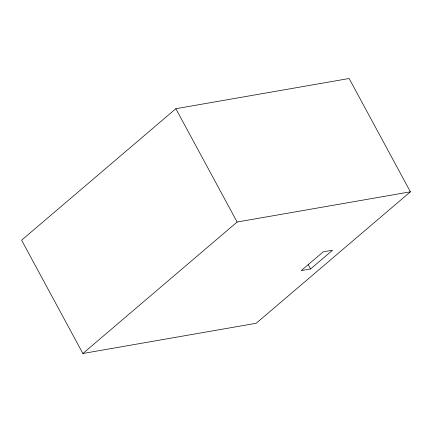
<?xml version="1.0" encoding="UTF-8"?>
<svg xmlns="http://www.w3.org/2000/svg" width="432" height="432" viewBox="0 0 432 432"><rect width="100%" height="100%" fill="white"/><g stroke="black" fill="none" stroke-linecap="round" stroke-linejoin="round"><path stroke-width="0.65" d="M175.851 108.713L21.6 240.187L82.868 353.5L256.149 323.287L410.4 191.813L349.132 78.5L175.851 108.713L237.119 222.026L410.4 191.813M82.868 353.5L237.119 222.026M310.581 268.952L332.554 250.225L323.185 251.861L301.212 270.589L310.581 268.952L308.173 264.503"/></g></svg>
